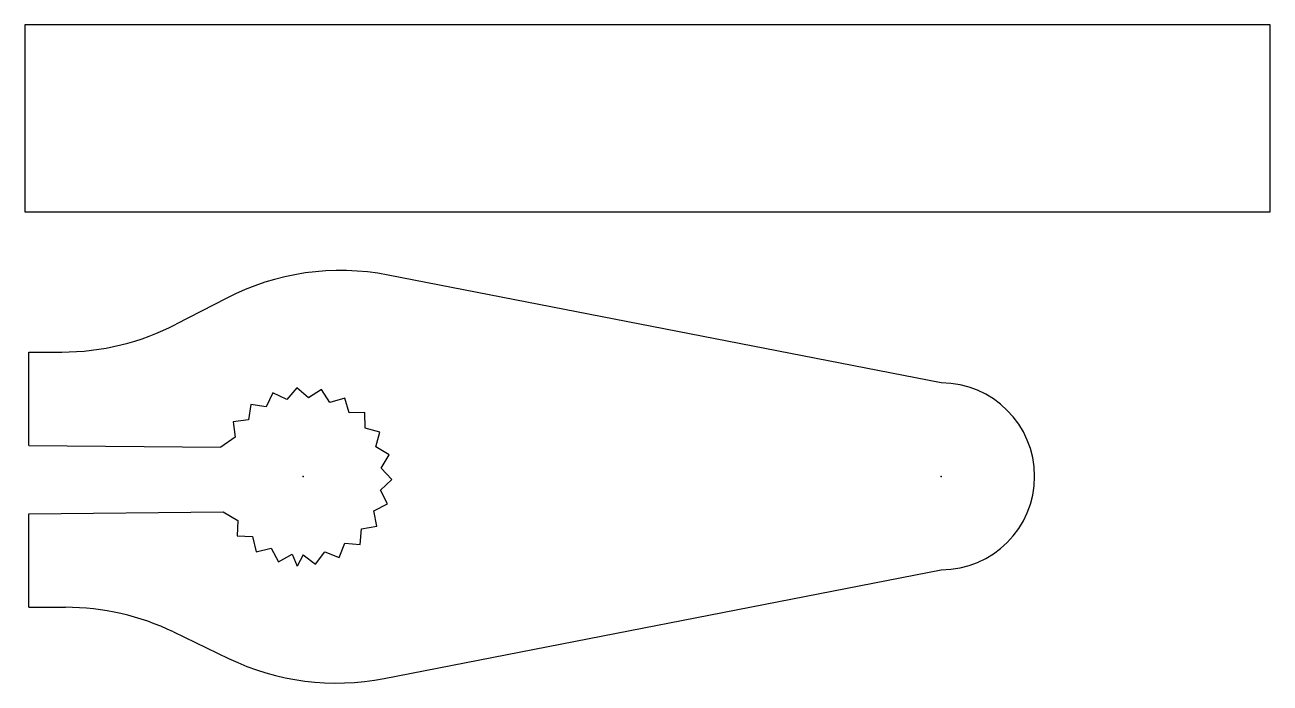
# Model space of a CAD drawing. Header units: centimetres. Extents: x 2.14 to 6.14, y 0.94 to 3.05.
import ezdxf

# ---------------------------------------------------------------- set-up
doc = ezdxf.new("R2010")
doc.units = ezdxf.units.CM
doc.layers.get('0').update_dxf_attribs({"linetype": 'CONTINUOUS', "lineweight": 25, "true_color": 0xffffff})

msp = doc.modelspace()

# ---------------------------------------------------------------- linework, layer by layer
for p, q in [((6.1368, 3.0542), (2.1368, 3.0542)), ((2.1368, 3.0542), (2.1368, 2.4542)), ((6.1368, 2.4542), (6.1368, 3.0542)), ((2.1368, 2.4542), (6.1368, 2.4542)), ((5.0804, 1.904), (3.3039, 2.2506)), ((2.7829, 2.1758), (2.6229, 2.093)), ((2.1499, 1.7034), (2.1499, 2.0034)), ((2.1499, 2.0034), (2.2551, 2.0034)), ((3.0105, 1.8884), (2.9779, 1.8509)), ((3.048, 1.8558), (3.0105, 1.8884)), ((3.0896, 1.8829), (3.048, 1.8558)), ((3.1167, 1.8412), (3.0896, 1.8829)), ((2.9328, 1.8719), (2.9118, 1.8269)), ((2.9779, 1.8509), (2.9328, 1.8719)), ((3.1642, 1.8557), (3.1167, 1.8412)), ((3.1788, 1.8082), (3.1642, 1.8557)), ((2.8628, 1.8347), (2.855, 1.7856)), ((2.9118, 1.8269), (2.8628, 1.8347)), ((3.2284, 1.8091), (3.1788, 1.8082)), ((3.2293, 1.7594), (3.2284, 1.8091)), ((2.855, 1.7856), (2.8057, 1.7795)), ((2.8057, 1.7795), (2.8117, 1.7302)), ((2.8117, 1.7302), (2.766, 1.6977)), ((3.2773, 1.7465), (3.2293, 1.7594)), ((3.2644, 1.6985), (3.2773, 1.7465)), ((2.1499, 1.7034), (2.766, 1.6977)), ((3.307, 1.6729), (3.2644, 1.6985)), ((3.2814, 1.6304), (3.307, 1.6729)), ((3.3153, 1.594), (3.2814, 1.6304)), ((3.279, 1.5601), (3.3153, 1.594)), ((3.3016, 1.5158), (3.279, 1.5601)), ((2.1499, 1.4834), (2.7741, 1.4903)), ((2.1499, 1.1834), (2.1499, 1.4834)), ((2.7741, 1.4903), (2.8211, 1.4628)), ((3.2573, 1.4933), (3.3016, 1.5158)), ((3.2668, 1.4445), (3.2573, 1.4933)), ((2.8211, 1.4628), (2.8185, 1.4132)), ((3.218, 1.435), (3.2668, 1.4445)), ((2.8185, 1.4132), (2.8681, 1.4106)), ((2.8681, 1.4106), (2.8793, 1.3621)), ((3.2137, 1.3855), (3.218, 1.435)), ((2.8793, 1.3621), (2.9277, 1.3733)), ((2.9277, 1.3733), (2.9518, 1.3299)), ((3.07, 1.3216), (3.1, 1.3613)), ((3.1, 1.3613), (3.1463, 1.3435)), ((3.1463, 1.3435), (3.1642, 1.3899)), ((3.1642, 1.3899), (3.2137, 1.3855)), ((2.9518, 1.3299), (2.9952, 1.354)), ((2.9952, 1.354), (3.0114, 1.3159)), ((3.0304, 1.3515), (3.0114, 1.3159)), ((3.0304, 1.3515), (3.07, 1.3216)), ((3.2912, 0.9549), (5.0804, 1.304)), ((2.1499, 1.1834), (2.2673, 1.1834)), ((2.6144, 1.1042), (2.7909, 1.0192))]:
    msp.add_line(p, q)
for centre, radius, start, end in [((3.1507, 1.4654), 0.8, 78.9589, 117.3738), ((2.2551, 2.8034), 0.8, 270, 297.3738), ((5.0804, 1.604), 0.3, 270, 90), ((2.2673, 0.3834), 0.8, 64.2932, 90), ((3.138, 1.74), 0.8, 244.2932, 281.0408)]:
    msp.add_arc(centre, radius, start, end)
for p in [(3.0304, 1.604), (5.0804, 1.604)]:
    msp.add_point(p)

doc.saveas('drawing.dxf')
